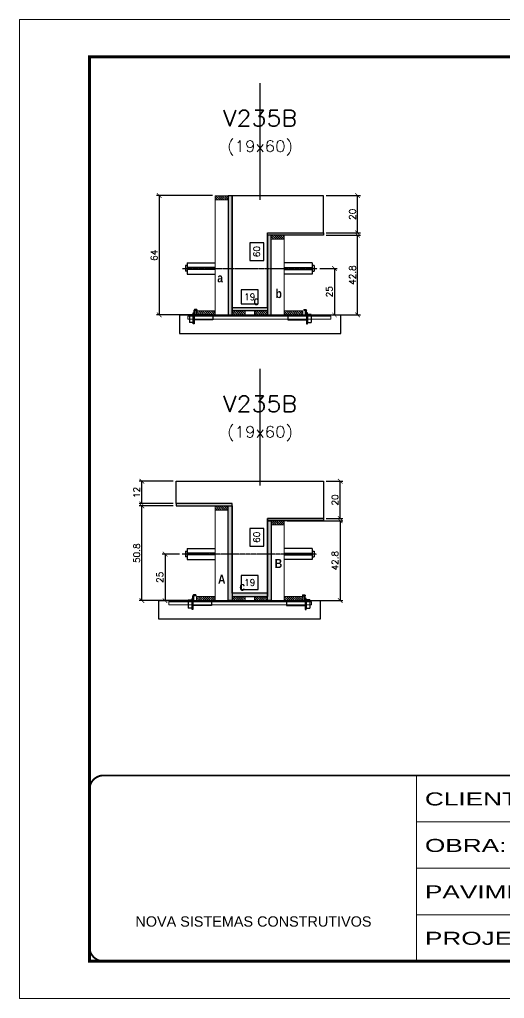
# Model space of a CAD drawing. Extents: x 137137 to 143418, y 10464 to 34486.
# Drawn here: x 137137 to 137657, y 24247 to 25297 of the extents above; entities that cross this region are included whole.
import ezdxf
from ezdxf.enums import TextEntityAlignment as Align

# ---------------------------------------------------------------- set-up
doc = ezdxf.new("R2010")
doc.units = 0
for name, pattern in [('CONTINUO', [0]), ('DASHED', [0.75, 0.5, -0.25]), ('HIDDEN', [0.375, 0.25, -0.125])]:
    doc.linetypes.add(name, pattern=pattern)
for name, color, linetype in [('barrote', 251, 'Continuous'), ('COTA', 241, 'Continuous'), ('Cota Seção (2x)', 4, 'Continuous'), ('detalhes', 4, 'Continuous'), ('Painéis', 200, 'Continuous'), ('presilha', 1, 'Continuous'), ('TENSOR', 3, 'Continuous'), ('Texto de Titulo', 7, 'Continuous'), ('Texto Qtd Sarr', 242, 'Continuous')]:
    doc.layers.add(name, color=color, linetype=linetype)
for name, color, linetype, lineweight in [('CONCRETO', 251, 'Continuous', 25), ('Folhas', 255, 'Continuous', 9), ('Hachura', 251, 'Continuous', 9), ('Madeira', 126, 'Continuous', 18), ('SARRAFO DE PRESSAO', 251, 'DASHED', 9), ('SCO-___-LAJ', 2, 'Continuous', 0), ('Texto Seção', 7, 'Continuous', 15)]:
    doc.layers.add(name, color=color, linetype=linetype, lineweight=lineweight)
doc.styles.add('ARIAL', font='arial.ttf')
doc.styles.add('Romans', font='romans.shx')
doc.styles.add('TECNICA', font='techb___.ttf', dxfattribs={"height": 10})
doc.styles.add('Tecnologia', font='')
doc.styles.get('Tecnologia').set_extended_font_data('Forgotten Futurist')
doc.dimstyles.new('Cota Seção (2x)', dxfattribs={"dimtxt": 7, "dimasz": 5, "dimexe": 3, "dimexo": 3, "dimgap": 2, "dimtad": 3, "dimdec": 1, "dimlfac": 0.5, "dimzin": 12, "dimdsep": 46, "dimtxsty": 'Romans', "dimblk": 'ARCHTICK', "dimcen": 0, "dimclrd": 4, "dimclre": 4, "dimclrt": 1, "dimadec": 1, "dimazin": 3, "dimtfac": 1, "dimtdec": 1, "dimtmove": 0, "dimatfit": 3, "dimldrblk": 'OBLIQUE', "dimfxl": 1, "dimtolj": 1, "dimtzin": 12, "dimarcsym": 0})
doc.dimstyles.new('Cota Seção interna', dxfattribs={"dimtxt": 7, "dimasz": 6, "dimexe": 0.18, "dimexo": 2, "dimgap": -4, "dimtad": 3, "dimdec": 1, "dimlfac": 0.5, "dimzin": 12, "dimdsep": 46, "dimtxsty": 'Romans', "dimblk": 'ARCHTICK', "dimcen": 0.09, "dimse1": 1, "dimse2": 1, "dimsd1": 1, "dimsd2": 1, "dimclrd": 180, "dimclre": 5, "dimclrt": 1, "dimadec": 0, "dimazin": 3, "dimtfac": 1, "dimtdec": 1, "dimtofl": 0, "dimtmove": 0, "dimatfit": 3, "dimldrblk": 'ARCHTICK', "dimfxl": 1, "dimtolj": 1, "dimtzin": 0, "dimarcsym": 0})

# ---------------------------------------------------------------- blocks, each defined once
blk = doc.blocks.new('9999999999')
at = {"color": 30, "linetype": 'CONTINUO'}
for p, q in [((98564.6, 34230.2), (98564.6, 34429.4)), ((98564.6, 34379.6), (99584, 34379.6)), ((98564.6, 34329.8), (99488, 34329.8)), ((98564.6, 34280), (99488, 34280))]:
    blk.add_line(p, q, dxfattribs=at)
at = {"color": 30, "linetype": 'CONTINUO', "const_width": 2}
blk.add_lwpolyline([(99584, 34230.2), (99584, 34414.4, 0.414214), (99569, 34429.4), (98229, 34429.4, 0.414214), (98214, 34414.4), (98214, 34245.2, 0.414214), (98229, 34230.2), (99584, 34230.2)], format="xyb", dxfattribs=at)
at = {"layer": 'Folhas'}
blk.add_lwpolyline([(98139, 34190.2), (99624, 34190.2), (99624, 35240.2), (98139, 35240.2)], close=True, dxfattribs=at)
at = {"layer": 'Folhas', "color": 30, "const_width": 3}
blk.add_lwpolyline([(98214, 34230.2), (99584, 34230.2), (99584, 35200.2), (98214, 35200.2)], close=True, dxfattribs=at)
at = {"color": 7, "linetype": 'Continuous', "ltscale": 5, "style": 'ARIAL'}
blk.add_text('NOVA SISTEMAS CONSTRUTIVOS', height=11.059, dxfattribs=at).set_placement((98263.2, 34267.2))
at = {"layer": 'Folhas', "color": 7, "style": 'Tecnologia', "width": 1.5}
for s, p in [('CLIENTE:', (98573.7, 34397.2)), ('OBRA:', (98573.7, 34347.3)), ('PAVIMENTO:', (98573.7, 34297.5)), ('PROJETO:', (98573.7, 34247.7))]:
    blk.add_text(s, height=14, dxfattribs=at).set_placement(p)
blk = doc.blocks.new('_ArchTick')
at = {"color": 0, "linetype": 'ByBlock', "const_width": 0.15}
blk.add_lwpolyline([(-0.5, -0.5), (0.5, 0.5)], dxfattribs=at)
blk = doc.blocks.new('*D6080')
at = {"layer": 'COTA', "color": 4, "lineweight": -2, "transparency": 16777216}
for p, q in [((137466.1, 25065.9), (137502.8, 25065.9)), ((137499.8, 24980.3), (137499.8, 25065.9)), ((137448.5, 24980.3), (137502.8, 24980.3))]:
    blk.add_line(p, q, dxfattribs=at)
at = {"layer": 'Defpoints', "color": 0, "transparency": 16777216}
for p in [(137463.1, 25065.9), (137499.8, 25065.9), (137445.5, 24980.3)]:
    blk.add_point(p, dxfattribs=at)
at = {"layer": 'COTA', "color": 4, "lineweight": -2, "transparency": 16777216, "xscale": 5, "yscale": 5, "zscale": 5}
for p, rotation in [((137499.8, 25065.9), 90), ((137499.8, 24980.3), 270)]:
    blk.add_blockref('_ArchTick', p, dxfattribs=dict(at, rotation=rotation))
at = {"layer": 'COTA', "color": 1, "transparency": 16777216, "insert": (137494.3, 25023.1), "char_height": 7, "attachment_point": 5, "rotation": 90, "style": 'Romans'}
blk.add_mtext('\\A1;42.8', dxfattribs=at)
blk = doc.blocks.new('_Oblique')
at = {"color": 0, "linetype": 'ByBlock', "lineweight": -2}
blk.add_line((-0.5, -0.5), (0.5, 0.5), dxfattribs=at)
blk = doc.blocks.new('*D6081')
at = {"layer": 'COTA', "color": 4, "lineweight": -2, "transparency": 16777216}
for p, q in [((137466.1, 25108.3), (137502.8, 25108.3)), ((137499.8, 25068.3), (137499.8, 25108.3)), ((137466.1, 25068.3), (137502.8, 25068.3))]:
    blk.add_line(p, q, dxfattribs=at)
at = {"layer": 'Defpoints', "color": 0, "transparency": 16777216}
for p in [(137463.1, 25108.3), (137499.8, 25108.3), (137463.1, 25068.3)]:
    blk.add_point(p, dxfattribs=at)
at = {"layer": 'COTA', "color": 4, "lineweight": -2, "transparency": 16777216, "xscale": 5, "yscale": 5, "zscale": 5}
for p, rotation in [((137499.8, 25108.3), 90), ((137499.8, 25068.3), 270)]:
    blk.add_blockref('_ArchTick', p, dxfattribs=dict(at, rotation=rotation))
at = {"layer": 'COTA', "color": 1, "transparency": 16777216, "insert": (137494.3, 25088.3), "char_height": 7, "attachment_point": 5, "rotation": 90, "style": 'Romans'}
blk.add_mtext('\\A1;20', dxfattribs=at)
blk = doc.blocks.new('*D6082')
at = {"layer": 'Cota Seção (2x)', "color": 180, "lineweight": -2, "transparency": 16777216}
for p, q in [((137399.1, 25057.8), (137384.1, 25057.8)), ((137384.1, 25057.8), (137384.1, 25038.8)), ((137399.1, 25038.8), (137399.1, 25057.8)), ((137384.1, 25038.8), (137399.1, 25038.8))]:
    blk.add_line(p, q, dxfattribs=at)
at = {"layer": 'Defpoints', "color": 0, "transparency": 16777216}
for p in [(137403.1, 25108.3), (137403.1, 25108.3), (137403.1, 24988.3)]:
    blk.add_point(p, dxfattribs=at)
at = {"layer": 'Cota Seção (2x)', "color": 1, "transparency": 16777216, "insert": (137391.6, 25048.3), "char_height": 7, "attachment_point": 5, "rotation": 90, "style": 'Romans'}
blk.add_mtext('\\A1;60', dxfattribs=at)
blk = doc.blocks.new('PRESILHA METÁLICA 1')
at = {"layer": 'presilha'}
for p, q in [((7.5, 10.6), (7.5, 19.9)), ((12, 21), (8.6, 21)), ((9, 11.6), (9, 18.9)), ((12, 19.5), (9.6, 19.5)), ((12, 21), (12, 19.5)), ((0, 13), (6, 13)), ((0, 13), (0, 0)), ((6, 0), (0, 0)), ((6, 15.5), (7.5, 15.5)), ((6, -2.5), (6, 15.5)), ((6, 13), (6, 0)), ((7.5, 15.5), (7.5, -2.5)), ((37.5, 4.1), (7.5, 4.1)), ((37.5, 11), (9.6, 11)), ((37.5, 11), (37.5, 4.1)), ((7.5, -2.5), (6, -2.5))]:
    blk.add_line(p, q, dxfattribs=at)
for centre, radius, start, end in [((8.6, 19.9), 1.14, 90, 180), ((9.6, 18.9), 0.57, 90, 180), ((9.6, 11.6), 0.57, 180, 270)]:
    blk.add_arc(centre, radius, start, end, dxfattribs=at)
blk = doc.blocks.new('*D6083')
at = {"layer": 'Cota Seção (2x)', "color": 180, "lineweight": -2, "transparency": 16777216}
for p, q in [((137393.1, 25007.3), (137375.1, 25007.3)), ((137375.1, 25007.3), (137375.1, 24992.3)), ((137393.1, 24992.3), (137393.1, 25007.3)), ((137375.1, 24992.3), (137393.1, 24992.3))]:
    blk.add_line(p, q, dxfattribs=at)
at = {"layer": 'Defpoints', "color": 0, "transparency": 16777216}
for p in [(137365.1, 24980.3), (137403.1, 24988.3), (137403.1, 24980.3)]:
    blk.add_point(p, dxfattribs=at)
at = {"layer": 'Cota Seção (2x)', "color": 1, "transparency": 16777216, "insert": (137384.1, 24999.8), "char_height": 7, "attachment_point": 5, "style": 'Romans'}
blk.add_mtext('\\A1;19', dxfattribs=at)
blk = doc.blocks.new('*D6084')
at = {"layer": 'COTA', "color": 4, "lineweight": -2, "transparency": 16777216}
for p, q in [((137344.1, 25108.3), (137284.1, 25108.3)), ((137287.1, 25108.3), (137287.1, 24980.3)), ((137344.1, 24980.3), (137284.1, 24980.3))]:
    blk.add_line(p, q, dxfattribs=at)
at = {"layer": 'Defpoints', "color": 0, "transparency": 16777216}
for p in [(137347.1, 25108.3), (137287.1, 24980.3), (137347.1, 24980.3)]:
    blk.add_point(p, dxfattribs=at)
at = {"layer": 'COTA', "color": 4, "lineweight": -2, "transparency": 16777216, "xscale": 5, "yscale": 5, "zscale": 5}
for p, rotation in [((137287.1, 25108.3), 90), ((137287.1, 24980.3), 270)]:
    blk.add_blockref('_ArchTick', p, dxfattribs=dict(at, rotation=rotation))
at = {"layer": 'COTA', "color": 1, "transparency": 16777216, "insert": (137281.6, 25044.3), "char_height": 7, "attachment_point": 5, "rotation": 90, "style": 'Romans'}
blk.add_mtext('\\A1;64', dxfattribs=at)
blk = doc.blocks.new('*D6085')
at = {"layer": 'COTA', "color": 4, "lineweight": -2, "transparency": 16777216}
for p, q in [((137459.4, 25030.2), (137478, 25030.2)), ((137475, 25030.2), (137475, 24980.3)), ((137459.4, 24980.3), (137478, 24980.3))]:
    blk.add_line(p, q, dxfattribs=at)
at = {"layer": 'Defpoints', "color": 0, "transparency": 16777216}
for p in [(137456.4, 25030.2), (137456.4, 24980.3), (137475, 24980.3)]:
    blk.add_point(p, dxfattribs=at)
at = {"layer": 'COTA', "color": 4, "lineweight": -2, "transparency": 16777216, "xscale": 5, "yscale": 5, "zscale": 5}
for p, rotation in [((137475, 25030.2), 90), ((137475, 24980.3), 270)]:
    blk.add_blockref('_ArchTick', p, dxfattribs=dict(at, rotation=rotation))
at = {"layer": 'COTA', "color": 1, "transparency": 16777216, "insert": (137469.5, 25005.2), "char_height": 7, "attachment_point": 5, "rotation": 90, "style": 'Romans'}
blk.add_mtext('\\A1;25', dxfattribs=at)
blk = doc.blocks.new('titulo1')
at = {"layer": 'Defpoints', "color": 252, "linetype": 'HIDDEN', "ltscale": 2}
blk.add_line((0, 0), (0, 125), dxfattribs=at)
at = {"layer": 'Defpoints', "style": 'Romans', "oblique": 15}
blk.add_attdef('FOLHA', text='', height=10, dxfattribs=at).set_placement((0, 15.6), align=Align.MIDDLE_CENTER)
at = {"layer": 'Texto Qtd Sarr', "color": 3, "style": 'Romans', "oblique": 15}
for tag, height, p in [('TITULO', 17, (0, 71.4)), ('SEÇÃO', 12, (0, 41.5))]:
    blk.add_attdef(tag, text='', height=height, dxfattribs=at).set_placement(p, align=Align.MIDDLE_CENTER)
blk = doc.blocks.new('*D6086')
at = {"layer": 'COTA', "color": 4, "lineweight": -2, "transparency": 16777216}
for p, q in [((137302.1, 24775.5), (137265.4, 24775.5)), ((137268.4, 24673.9), (137268.4, 24775.5)), ((137319.7, 24673.9), (137265.4, 24673.9))]:
    blk.add_line(p, q, dxfattribs=at)
at = {"layer": 'Defpoints', "color": 0, "transparency": 16777216}
for p in [(137268.4, 24775.5), (137305.1, 24775.5), (137322.7, 24673.9)]:
    blk.add_point(p, dxfattribs=at)
at = {"layer": 'COTA', "color": 4, "lineweight": -2, "transparency": 16777216, "xscale": 5, "yscale": 5, "zscale": 5}
for p, rotation in [((137268.4, 24775.5), 90), ((137268.4, 24673.9), 270)]:
    blk.add_blockref('_ArchTick', p, dxfattribs=dict(at, rotation=rotation))
at = {"layer": 'COTA', "color": 1, "transparency": 16777216, "insert": (137262.9, 24724.7), "char_height": 7, "attachment_point": 5, "rotation": 90, "style": 'Romans'}
blk.add_mtext('\\A1;50.8', dxfattribs=at)
blk = doc.blocks.new('*D6087')
at = {"layer": 'COTA', "color": 4, "lineweight": -2, "transparency": 16777216}
for p, q in [((137302.1, 24801.9), (137265.4, 24801.9)), ((137268.4, 24777.9), (137268.4, 24801.9)), ((137302.1, 24777.9), (137265.4, 24777.9))]:
    blk.add_line(p, q, dxfattribs=at)
at = {"layer": 'Defpoints', "color": 0, "transparency": 16777216}
for p in [(137268.4, 24801.9), (137305.1, 24801.9), (137305.1, 24777.9)]:
    blk.add_point(p, dxfattribs=at)
at = {"layer": 'COTA', "color": 4, "lineweight": -2, "transparency": 16777216, "xscale": 5, "yscale": 5, "zscale": 5}
for p, rotation in [((137268.4, 24801.9), 90), ((137268.4, 24777.9), 270)]:
    blk.add_blockref('_ArchTick', p, dxfattribs=dict(at, rotation=rotation))
at = {"layer": 'COTA', "color": 1, "transparency": 16777216, "insert": (137262.9, 24789.9), "char_height": 7, "attachment_point": 5, "rotation": 90, "style": 'Romans'}
blk.add_mtext('\\A1;12', dxfattribs=at)
blk = doc.blocks.new('*D6088')
at = {"layer": 'Cota Seção (2x)', "color": 180, "lineweight": -2, "transparency": 16777216}
for p, q in [((137399.1, 24751.4), (137384.1, 24751.4)), ((137384.1, 24751.4), (137384.1, 24732.4)), ((137399.1, 24732.4), (137399.1, 24751.4)), ((137384.1, 24732.4), (137399.1, 24732.4))]:
    blk.add_line(p, q, dxfattribs=at)
at = {"layer": 'Defpoints', "color": 0, "transparency": 16777216}
for p in [(137365.1, 24801.9), (137403.1, 24801.9), (137365.1, 24681.9)]:
    blk.add_point(p, dxfattribs=at)
at = {"layer": 'Cota Seção (2x)', "color": 1, "transparency": 16777216, "insert": (137391.6, 24741.9), "char_height": 7, "attachment_point": 5, "rotation": 90, "style": 'Romans'}
blk.add_mtext('\\A1;60', dxfattribs=at)
blk = doc.blocks.new('*D6089')
at = {"layer": 'Cota Seção (2x)', "color": 180, "lineweight": -2, "transparency": 16777216}
for p, q in [((137393.1, 24700.9), (137375.1, 24700.9)), ((137375.1, 24700.9), (137375.1, 24685.9)), ((137393.1, 24685.9), (137393.1, 24700.9)), ((137375.1, 24685.9), (137393.1, 24685.9))]:
    blk.add_line(p, q, dxfattribs=at)
at = {"layer": 'Defpoints', "color": 0, "transparency": 16777216}
for p in [(137365.1, 24681.9), (137365.1, 24673.9), (137403.1, 24673.9)]:
    blk.add_point(p, dxfattribs=at)
at = {"layer": 'Cota Seção (2x)', "color": 1, "transparency": 16777216, "insert": (137384.1, 24693.4), "char_height": 7, "attachment_point": 5, "style": 'Romans'}
blk.add_mtext('\\A1;19', dxfattribs=at)
blk = doc.blocks.new('*D6090')
at = {"layer": 'COTA', "color": 4, "lineweight": -2, "transparency": 16777216}
for p, q in [((137424.1, 24759.5), (137484.1, 24759.5)), ((137481.1, 24759.5), (137481.1, 24673.9)), ((137424.1, 24673.9), (137484.1, 24673.9))]:
    blk.add_line(p, q, dxfattribs=at)
at = {"layer": 'Defpoints', "color": 0, "transparency": 16777216}
for p in [(137421.1, 24759.5), (137421.1, 24673.9), (137481.1, 24673.9)]:
    blk.add_point(p, dxfattribs=at)
at = {"layer": 'COTA', "color": 4, "lineweight": -2, "transparency": 16777216, "xscale": 5, "yscale": 5, "zscale": 5}
for p, rotation in [((137481.1, 24759.5), 90), ((137481.1, 24673.9), 270)]:
    blk.add_blockref('_ArchTick', p, dxfattribs=dict(at, rotation=rotation))
at = {"layer": 'COTA', "color": 1, "transparency": 16777216, "insert": (137475.6, 24716.7), "char_height": 7, "attachment_point": 5, "rotation": 90, "style": 'Romans'}
blk.add_mtext('\\A1;42.8', dxfattribs=at)
blk = doc.blocks.new('*D6091')
at = {"layer": 'COTA', "color": 4, "lineweight": -2, "transparency": 16777216}
for p, q in [((137308.8, 24723.9), (137290.3, 24723.9)), ((137293.3, 24723.9), (137293.3, 24673.9)), ((137308.8, 24673.9), (137290.3, 24673.9))]:
    blk.add_line(p, q, dxfattribs=at)
at = {"layer": 'Defpoints', "color": 0, "transparency": 16777216}
for p in [(137311.8, 24723.9), (137293.3, 24673.9), (137311.8, 24673.9)]:
    blk.add_point(p, dxfattribs=at)
at = {"layer": 'COTA', "color": 4, "lineweight": -2, "transparency": 16777216, "xscale": 5, "yscale": 5, "zscale": 5}
for p, rotation in [((137293.3, 24723.9), 90), ((137293.3, 24673.9), 270)]:
    blk.add_blockref('_ArchTick', p, dxfattribs=dict(at, rotation=rotation))
at = {"layer": 'COTA', "color": 1, "transparency": 16777216, "insert": (137287.8, 24698.9), "char_height": 7, "attachment_point": 5, "rotation": 90, "style": 'Romans'}
blk.add_mtext('\\A1;25', dxfattribs=at)
blk = doc.blocks.new('*D6250')
at = {"layer": 'COTA', "color": 4, "lineweight": -2, "transparency": 16777216}
for p, q in [((137466.1, 24801.9), (137484.1, 24801.9)), ((137481.1, 24761.9), (137481.1, 24801.9)), ((137466.1, 24761.9), (137484.1, 24761.9))]:
    blk.add_line(p, q, dxfattribs=at)
at = {"layer": 'Defpoints', "color": 0, "transparency": 16777216}
for p in [(137463.1, 24801.9), (137481.1, 24801.9), (137463.1, 24761.9)]:
    blk.add_point(p, dxfattribs=at)
at = {"layer": 'COTA', "color": 4, "lineweight": -2, "transparency": 16777216, "xscale": 5, "yscale": 5, "zscale": 5}
for p, rotation in [((137481.1, 24801.9), 90), ((137481.1, 24761.9), 270)]:
    blk.add_blockref('_ArchTick', p, dxfattribs=dict(at, rotation=rotation))
at = {"layer": 'COTA', "color": 1, "transparency": 16777216, "insert": (137475.6, 24781.9), "char_height": 7, "attachment_point": 5, "rotation": 90, "style": 'Romans'}
blk.add_mtext('\\A1;20', dxfattribs=at)

msp = doc.modelspace()

# ---------------------------------------------------------------- hatches: boundary and pattern name
at = {"layer": 'Hachura'}
h = msp.add_hatch(dxfattribs=at)
h.set_pattern_fill('ANSI31', color=256, scale=0.5, angle=270, style=0)
h.set_pattern_definition([(315, (160252.9402, 16800.6207), (1.12253202, 1.12253202), [])])
h.paths.add_polyline_path([(137347.12, 25103.86), (137347.12, 25108.26), (137361.12, 25108.26), (137361.12, 25103.86)])
h = msp.add_hatch(color=256, dxfattribs=at)
h.dxf.hatch_style = 1
h.paths.add_polyline_path([(137365.12, 25108.26), (137361.12, 25108.26), (137361.12, 24980.26), (137365.12, 24980.26)])
h = msp.add_hatch(color=256, dxfattribs=at)
h.dxf.hatch_style = 1
h.paths.add_polyline_path([(137403.12, 25065.86), (137403.12, 25068.26), (137463.12, 25068.26), (137463.12, 25065.86)])
h = msp.add_hatch(color=256, dxfattribs=at)
h.dxf.hatch_style = 1
h.paths.add_polyline_path([(137407.12, 25065.86), (137403.12, 25065.86), (137403.12, 24980.26), (137407.12, 24980.26)])
h = msp.add_hatch(dxfattribs=at)
h.set_pattern_fill('ANSI31', color=256, scale=0.5, angle=270, style=0)
h.set_pattern_definition([(315, (160312.9402, 16758.2207), (1.12253202, 1.12253202), [])])
h.paths.add_polyline_path([(137407.12, 25061.46), (137407.12, 25065.86), (137421.12, 25065.86), (137421.12, 25061.46)])
h = msp.add_hatch(dxfattribs=at)
h.set_pattern_fill('ANSI31', color=256, scale=0.5, angle=270, style=0)
h.set_pattern_definition([(315, (160218.9402, 16750.6207), (1.12253202, 1.12253202), [])])
h.paths.add_polyline_path([(137347.12, 24980.26), (137347.12, 24984.66), (137327.12, 24984.66), (137327.12, 24980.26)])
h = msp.add_hatch(color=256, dxfattribs=at)
h.dxf.hatch_style = 1
h.paths.add_polyline_path([(137365.12, 24984.66), (137365.12, 24988.26), (137403.12, 24988.26), (137403.12, 24984.66)])
h = msp.add_hatch(dxfattribs=at)
h.set_pattern_fill('ANSI31', color=256, scale=0.5, angle=270, style=0)
h.set_pattern_definition([(315, (160321.7423, 16750.6207), (1.12253202, 1.12253202), [])])
h.paths.add_polyline_path([(137365.12, 24980.26), (137365.12, 24984.66), (137379.12, 24984.66), (137379.12, 24980.26)])
h = msp.add_hatch(dxfattribs=at)
h.set_pattern_fill('ANSI31', color=256, scale=0.5, angle=270, style=0)
h.set_pattern_definition([(315, (160321.7402, 16750.6207), (1.12253202, 1.12253202), [])])
h.paths.add_polyline_path([(137403.12, 24980.26), (137403.12, 24984.66), (137389.12, 24984.66), (137389.12, 24980.26)])
h = msp.add_hatch(dxfattribs=at)
h.set_pattern_fill('ANSI31', color=256, scale=0.5, angle=270, style=0)
h.set_pattern_definition([(315, (160312.9402, 16750.6207), (1.12253202, 1.12253202), [])])
h.paths.add_polyline_path([(137441.12, 24980.26), (137441.12, 24984.66), (137421.12, 24984.66), (137421.12, 24980.26)])
h = msp.add_hatch(color=256, dxfattribs=at)
h.dxf.hatch_style = 1
h.paths.add_polyline_path([(137365.12, 24775.5), (137365.12, 24777.9), (137305.12, 24777.9), (137305.12, 24775.5)])
h = msp.add_hatch(dxfattribs=at)
h.set_pattern_fill('ANSI31', color=256, scale=0.5, angle=270, style=0)
h.set_pattern_definition([(315, (160312.9402, 16467.8524), (1.12253202, 1.12253202), [])])
h.paths.add_polyline_path([(137361.12, 24771.1), (137361.12, 24775.5), (137347.12, 24775.5), (137347.12, 24771.1)])
h = msp.add_hatch(color=256, dxfattribs=at)
h.dxf.hatch_style = 1
h.paths.add_polyline_path([(137361.12, 24775.5), (137365.12, 24775.5), (137365.12, 24673.9), (137361.12, 24673.9)])
h = msp.add_hatch(color=256, dxfattribs=at)
h.dxf.hatch_style = 1
h.paths.add_polyline_path([(137403.12, 24759.5), (137403.12, 24761.9), (137463.12, 24761.9), (137463.12, 24759.5)])
h = msp.add_hatch(color=256, dxfattribs=at)
h.dxf.hatch_style = 1
h.paths.add_polyline_path([(137403.12, 24759.5), (137407.12, 24759.5), (137407.12, 24673.9), (137403.12, 24673.9)])
h = msp.add_hatch(dxfattribs=at)
h.set_pattern_fill('ANSI31', color=256, scale=0.5, angle=270, style=0)
h.set_pattern_definition([(315, (160252.9402, 16451.8524), (1.12253202, 1.12253202), [])])
h.paths.add_polyline_path([(137421.12, 24755.1), (137421.12, 24759.5), (137407.12, 24759.5), (137407.12, 24755.1)])
h = msp.add_hatch(dxfattribs=at)
h.set_pattern_fill('ANSI31', color=256, scale=0.5, angle=270, style=0)
h.set_pattern_definition([(315, (160312.9402, 16444.2524), (1.12253202, 1.12253202), [])])
h.paths.add_polyline_path([(137327.12, 24673.9), (137327.12, 24678.3), (137347.12, 24678.3), (137347.12, 24673.9)])
h = msp.add_hatch(color=256, dxfattribs=at)
h.dxf.hatch_style = 1
h.paths.add_polyline_path([(137403.12, 24678.3), (137403.12, 24681.9), (137365.12, 24681.9), (137365.12, 24678.3)])
h = msp.add_hatch(dxfattribs=at)
h.set_pattern_fill('ANSI31', color=256, scale=0.5, angle=270, style=0)
h.set_pattern_definition([(315, (160321.7402, 16444.2524), (1.12253202, 1.12253202), [])])
h.paths.add_polyline_path([(137365.12, 24673.9), (137365.12, 24678.3), (137379.12, 24678.3), (137379.12, 24673.9)])
h = msp.add_hatch(dxfattribs=at)
h.set_pattern_fill('ANSI31', color=256, scale=0.5, angle=270, style=0)
h.set_pattern_definition([(315, (160321.7423, 16444.2524), (1.12253202, 1.12253202), [])])
h.paths.add_polyline_path([(137403.12, 24673.9), (137403.12, 24678.3), (137389.12, 24678.3), (137389.12, 24673.9)])
h = msp.add_hatch(dxfattribs=at)
h.set_pattern_fill('ANSI31', color=256, scale=0.5, angle=270, style=0)
h.set_pattern_definition([(315, (160218.9402, 16444.2524), (1.12253202, 1.12253202), [])])
h.paths.add_polyline_path([(137421.12, 24673.9), (137421.12, 24678.3), (137441.12, 24678.3), (137441.12, 24673.9)])

# ---------------------------------------------------------------- linework, layer by layer
at = {"ltscale": 3}
for p, q in [((137315.12, 25033.23), (137315.12, 25027.23)), ((137317.12, 25033.23), (137315.12, 25033.23)), ((137317.12, 25036.23), (137317.12, 25024.23)), ((137317.12, 25036.23), (137347.12, 25036.23)), ((137451.12, 25036.23), (137421.12, 25036.23)), ((137451.12, 25036.23), (137451.12, 25024.23)), ((137453.12, 25033.23), (137451.12, 25033.23)), ((137453.12, 25033.23), (137453.12, 25027.23)), ((137317.12, 25027.23), (137315.12, 25027.23)), ((137347.12, 25031.23), (137317.12, 25031.23)), ((137347.12, 25029.23), (137317.12, 25029.23)), ((137317.12, 25024.23), (137347.12, 25024.23)), ((137421.12, 25031.23), (137451.12, 25031.23)), ((137421.12, 25029.23), (137451.12, 25029.23)), ((137451.12, 25024.23), (137421.12, 25024.23)), ((137451.12, 25027.23), (137453.12, 25027.23)), ((137317.12, 24729.87), (137317.12, 24717.87)), ((137317.12, 24729.87), (137347.12, 24729.87)), ((137451.12, 24729.87), (137421.12, 24729.87)), ((137451.12, 24729.87), (137451.12, 24717.87)), ((137315.12, 24726.87), (137315.12, 24720.87)), ((137315.12, 24726.87), (137317.12, 24726.87)), ((137317.12, 24720.87), (137315.12, 24720.87)), ((137347.12, 24724.87), (137317.12, 24724.87)), ((137347.12, 24722.87), (137317.12, 24722.87)), ((137317.12, 24717.87), (137347.12, 24717.87)), ((137421.12, 24724.87), (137451.12, 24724.87)), ((137421.12, 24722.87), (137451.12, 24722.87)), ((137451.12, 24717.87), (137421.12, 24717.87)), ((137451.12, 24726.87), (137453.12, 24726.87)), ((137451.12, 24720.87), (137453.12, 24720.87)), ((137453.12, 24726.87), (137453.12, 24720.87))]:
    msp.add_line(p, q, dxfattribs=at)
at = {"layer": 'barrote'}
for points in [[(137308.76, 24960.26), (137481.72, 24960.26), (137481.72, 24980.26), (137308.76, 24980.26)], [(137459.49, 24653.9), (137286.52, 24653.9), (137286.52, 24673.9), (137459.49, 24673.9)]]:
    msp.add_lwpolyline(points, close=True, dxfattribs=at)
at = {"layer": 'CONCRETO'}
for points in [[(137403.12, 25068.26), (137463.12, 25068.26), (137463.12, 25108.26), (137403.12, 25108.26), (137403.12, 25108.26), (137365.12, 25108.26), (137365.12, 24984.66), (137365.12, 24984.66), (137365.12, 24988.26), (137403.12, 24988.26)], [(137403.12, 24761.9), (137403.12, 24678.3), (137403.12, 24678.3), (137403.12, 24681.9), (137365.12, 24681.9), (137365.12, 24777.9), (137305.12, 24777.9), (137305.12, 24801.9), (137365.12, 24801.9), (137365.12, 24801.9), (137403.12, 24801.9), (137463.12, 24801.9), (137463.12, 24761.9)]]:
    msp.add_lwpolyline(points, close=True, dxfattribs=at)
at = {"layer": 'Madeira'}
for points in [[(137347.12, 25103.86), (137347.12, 25108.26), (137361.12, 25108.26), (137361.12, 25103.86)], [(137347.12, 25108.26), (137361.12, 25108.26), (137361.12, 24980.26), (137347.12, 24980.26)], [(137407.12, 25061.46), (137407.12, 25065.86), (137421.12, 25065.86), (137421.12, 25061.46)], [(137407.12, 25065.86), (137421.12, 25065.86), (137421.12, 24980.26), (137407.12, 24980.26)], [(137347.12, 24980.26), (137347.12, 24984.66), (137327.12, 24984.66), (137327.12, 24980.26)], [(137365.12, 24980.26), (137365.12, 24984.66), (137379.12, 24984.66), (137379.12, 24980.26)], [(137403.12, 24980.26), (137403.12, 24984.66), (137389.12, 24984.66), (137389.12, 24980.26)], [(137441.12, 24980.26), (137441.12, 24984.66), (137421.12, 24984.66), (137421.12, 24980.26)], [(137361.12, 24771.1), (137361.12, 24775.5), (137347.12, 24775.5), (137347.12, 24771.1)], [(137361.12, 24775.5), (137347.12, 24775.5), (137347.12, 24673.9), (137361.12, 24673.9)], [(137421.12, 24755.1), (137421.12, 24759.5), (137407.12, 24759.5), (137407.12, 24755.1)], [(137421.12, 24759.5), (137407.12, 24759.5), (137407.12, 24673.9), (137421.12, 24673.9)], [(137327.12, 24673.9), (137327.12, 24678.3), (137347.12, 24678.3), (137347.12, 24673.9)], [(137365.12, 24673.9), (137365.12, 24678.3), (137379.12, 24678.3), (137379.12, 24673.9)], [(137403.12, 24673.9), (137403.12, 24678.3), (137389.12, 24678.3), (137389.12, 24673.9)], [(137421.12, 24673.9), (137421.12, 24678.3), (137441.12, 24678.3), (137441.12, 24673.9)]]:
    msp.add_lwpolyline(points, close=True, dxfattribs=at)
at = {"layer": 'Painéis'}
for points in [[(137365.12, 25108.26), (137361.12, 25108.26), (137361.12, 24980.26), (137365.12, 24980.26)], [(137403.12, 25065.86), (137403.12, 25068.26), (137463.12, 25068.26), (137463.12, 25065.86)], [(137407.12, 25065.86), (137403.12, 25065.86), (137403.12, 24980.26), (137407.12, 24980.26)], [(137365.12, 24984.66), (137365.12, 24988.26), (137403.12, 24988.26), (137403.12, 24984.66)], [(137365.12, 24775.5), (137365.12, 24777.9), (137305.12, 24777.9), (137305.12, 24775.5)], [(137361.12, 24775.5), (137365.12, 24775.5), (137365.12, 24673.9), (137361.12, 24673.9)], [(137403.12, 24759.5), (137403.12, 24761.9), (137463.12, 24761.9), (137463.12, 24759.5)], [(137403.12, 24759.5), (137407.12, 24759.5), (137407.12, 24673.9), (137403.12, 24673.9)], [(137403.12, 24678.3), (137403.12, 24681.9), (137365.12, 24681.9), (137365.12, 24678.3)]]:
    msp.add_lwpolyline(points, close=True, dxfattribs=at)
at = {"layer": 'SCO-___-LAJ', "color": 1}
for points in [[(137317.76, 24978.93), (137471.06, 24978.93), (137471.06, 24975.73), (137317.76, 24975.73)], [(137450.48, 24672.56), (137297.18, 24672.56), (137297.18, 24669.36), (137450.48, 24669.36)]]:
    msp.add_lwpolyline(points, close=True, dxfattribs=at)
at = {"layer": 'TENSOR', "linetype": 'HIDDEN', "ltscale": 0.5}
for p, q in [((137312.12, 25030.23), (137456.42, 25030.23)), ((137456.12, 24723.87), (137311.82, 24723.87))]:
    msp.add_line(p, q, dxfattribs=at)

# ---------------------------------------------------------------- block references
at = {"layer": 'presilha', "yscale": 0.6666666666666666, "zscale": 0.6666666666666666}
for p, xscale in [((137319.54, 24972.3), 0.6666666666666666), ((137449.99, 24972.3), -0.6666666666666666), ((137318.25, 24665.93), 0.6666666666666666), ((137448.7, 24665.93), -0.6666666666666666)]:
    msp.add_blockref('PRESILHA METÁLICA 1', p, dxfattribs=dict(at, xscale=xscale))
at = {"layer": 'SARRAFO DE PRESSAO', "color": 6, "linetype": 'ByBlock'}
msp.add_blockref('9999999999', (38998.31, -9943.03), dxfattribs=at)
at = {"layer": 'Texto Seção'}
ref = msp.add_blockref('titulo1', (137395.24, 25103.83), dxfattribs=at)
ref.add_attrib('TITULO', 'V235B', dxfattribs={"layer": 'Texto de Titulo', "color": 7, "height": 17, "style": 'Romans', "width": 1.1}).set_placement((137395.24, 25191.33), align=Align.MIDDLE_CENTER)
ref.add_attrib('SEÇÃO', '(19x60)', dxfattribs={"layer": 'Texto de Titulo', "color": 7, "height": 12, "style": 'Romans', "width": 1.1}).set_placement((137395.24, 25161.33), align=Align.MIDDLE_CENTER)
ref = msp.add_blockref('titulo1', (137395.24, 24797.46), dxfattribs=at)
ref.add_attrib('TITULO', 'V235B', dxfattribs={"layer": 'Texto de Titulo', "color": 7, "height": 17, "style": 'Romans', "width": 1.1}).set_placement((137395.24, 24884.96), align=Align.MIDDLE_CENTER)
ref.add_attrib('SEÇÃO', '(19x60)', dxfattribs={"layer": 'Texto de Titulo', "color": 7, "height": 12, "style": 'Romans', "width": 1.1}).set_placement((137395.24, 24854.96), align=Align.MIDDLE_CENTER)

# ---------------------------------------------------------------- texts
at = {"layer": 'detalhes', "style": 'TECNICA'}
for s, p in [('a', (137349.29, 25015.3)), ('b', (137411.83, 24998.45)), ('c', (137388.1, 24990.76)), ('B', (137410.95, 24708.93)), ('A', (137350.12, 24692.09)), ('c', (137373.04, 24684.39))]:
    msp.add_text(s, height=9.6, dxfattribs=at).set_placement(p)

# ---------------------------------------------------------------- dimensions: what is measured, and where the dimension line sits
at = {"layer": 'COTA'}
for base, p1, p2, picture, middle in [((137287.15, 24980.26), (137347.12, 25108.26), (137347.12, 24980.26), '*D6084', (137281.65, 25044.26)), ((137499.84, 25108.26), (137463.12, 25068.26), (137463.12, 25108.26), '*D6081', (137494.34, 25088.26)), ((137499.84, 25065.86), (137445.52, 24980.26), (137463.12, 25065.86), '*D6080', (137494.34, 25023.06)), ((137474.98, 24980.26), (137456.42, 25030.23), (137456.42, 24980.26), '*D6085', (137469.48, 25005.25)), ((137268.4, 24801.9), (137305.12, 24777.9), (137305.12, 24801.9), '*D6087', (137262.9, 24789.9)), ((137481.09, 24801.9), (137463.12, 24761.9), (137463.12, 24801.9), '*D6250', (137475.59, 24781.9)), ((137268.4, 24775.5), (137322.72, 24673.9), (137305.12, 24775.5), '*D6086', (137262.9, 24724.7)), ((137481.09, 24673.9), (137421.12, 24759.5), (137421.12, 24673.9), '*D6090', (137475.59, 24716.7)), ((137293.26, 24673.9), (137311.82, 24723.87), (137311.82, 24673.9), '*D6091', (137287.76, 24698.88))]:
    dim = msp.add_linear_dim(base=base, p1=p1, p2=p2, angle=90, dimstyle='Cota Seção (2x)', dxfattribs=at)
    dim.commit()
    dim.dimension.update_dxf_attribs({"geometry": picture, "text_midpoint": middle})
at = {"layer": 'Cota Seção (2x)'}
for base, p1, p2, angle, picture, middle in [((137403.12, 25108.26), (137403.12, 24988.26), (137403.12, 25108.26), 90, '*D6082', (137391.62, 25048.26)), ((137365.12, 24681.9), (137403.12, 24673.9), (137365.12, 24673.9), 180, '*D6089', (137384.12, 24693.4))]:
    dim = msp.add_linear_dim(base=base, p1=p1, p2=p2, angle=angle, dimstyle='Cota Seção interna', dxfattribs=at)
    dim.commit()
    dim.dimension.update_dxf_attribs({"geometry": picture, "text_midpoint": middle})
dim = msp.add_linear_dim(base=(137403.12, 24988.26), p1=(137365.12, 24980.26), p2=(137403.12, 24980.26), dimstyle='Cota Seção interna', dxfattribs=at)
dim.commit()
dim.dimension.update_dxf_attribs({"geometry": '*D6083', "text_midpoint": (137384.12, 24999.76)})
dim = msp.add_linear_dim(base=(137403.12, 24801.9), p1=(137365.12, 24681.9), p2=(137365.12, 24801.9), angle=90, dimstyle='Cota Seção interna', dxfattribs=at)
dim.commit()
dim.dimension.update_dxf_attribs({"geometry": '*D6088', "text_midpoint": (137403.12, 24741.9), "dimtype": 160})

doc.saveas('drawing.dxf')
